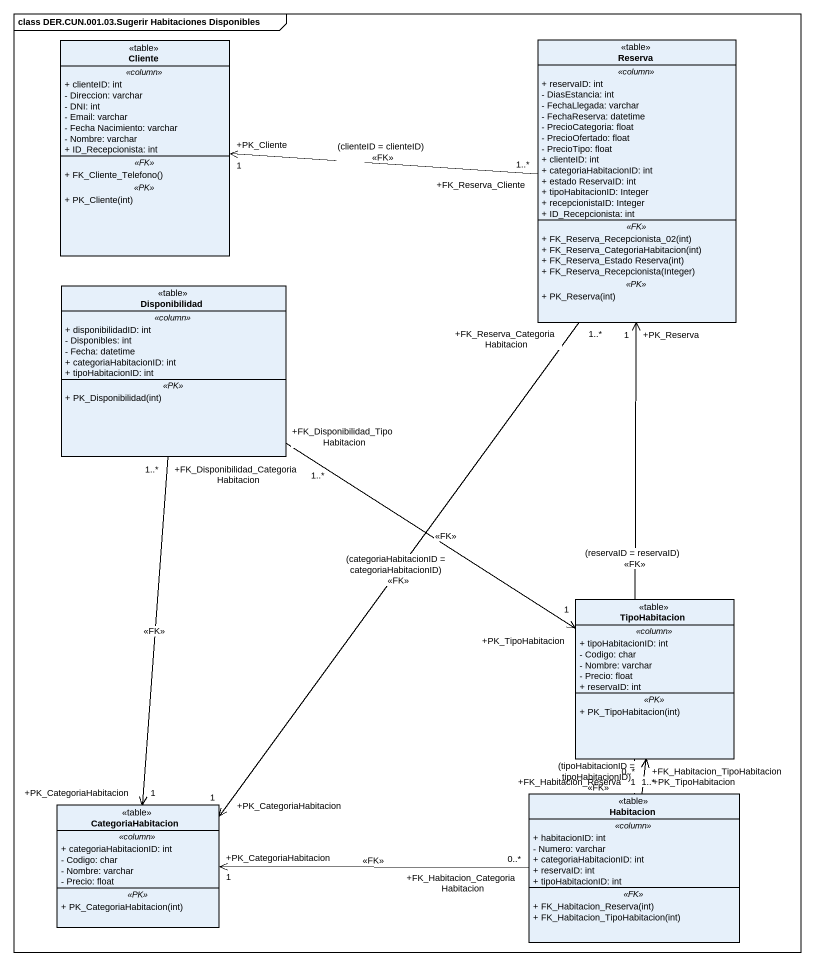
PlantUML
@startuml
mainframe class DER.CUN.001.03.Sugerir Habitaciones Disponibles
hide circle
hide empty members
skinparam classAttributeIconSize 0
class Cliente <<table>> {
  .. <<column>> ..
  + clienteID: int
  - Direccion: varchar
  - DNI: int
  - Email: varchar
  - Fecha Nacimiento: varchar
  - Nombre: varchar
  + ID_Recepcionista: int
  .. <<FK>> ..
  + FK_Cliente_Telefono()
  .. <<PK>> ..
  + PK_Cliente(int)
}
class Reserva <<table>> {
  .. <<column>> ..
  + reservaID: int
  - DiasEstancia: int
  - FechaLlegada: varchar
  - FechaReserva: datetime
  - PrecioCategoria: float
  - PrecioOfertado: float
  - PrecioTipo: float
  + clienteID: int
  + categoriaHabitacionID: int
  + estado ReservaID: int
  + tipoHabitacionID: Integer
  + recepcionistaID: Integer
  + ID_Recepcionista: int
  .. <<FK>> ..
  + FK_Reserva_Recepcionista_02(int)
  + FK_Reserva_CategoriaHabitacion(int)
  + FK_Reserva_Estado Reserva(int)
  + FK_Reserva_Recepcionista(Integer)
  .. <<PK>> ..
  + PK_Reserva(int)
}
class Disponibilidad <<table>> {
  .. <<column>> ..
  + disponibilidadID: int
  - Disponibles: int
  - Fecha: datetime
  + categoriaHabitacionID: int
  + tipoHabitacionID: int
  .. <<PK>> ..
  + PK_Disponibilidad(int)
}
class TipoHabitacion <<table>> {
  .. <<column>> ..
  + tipoHabitacionID: int
  - Codigo: char
  - Nombre: varchar
  - Precio: float
  + reservaID: int
  .. <<PK>> ..
  + PK_TipoHabitacion(int)
}
class CategoriaHabitacion <<table>> {
  .. <<column>> ..
  + categoriaHabitacionID: int
  - Codigo: char
  - Nombre: varchar
  - Precio: float
  .. <<PK>> ..
  + PK_CategoriaHabitacion(int)
}
class Habitacion <<table>> {
  .. <<column>> ..
  + habitacionID: int
  - Numero: varchar
  + categoriaHabitacionID: int
  + reservaID: int
  + tipoHabitacionID: int
  .. <<FK>> ..
  + FK_Habitacion_Reserva(int)
  + FK_Habitacion_TipoHabitacion(int)
}
Reserva "+FK_Reserva_Cliente\n1..*" -left-> "+PK_Cliente\n1" Cliente : (clienteID = clienteID)\n<<FK>>
Reserva "+FK_Reserva_CategoriaHabitacion\n1..*" --> "+PK_CategoriaHabitacion\n1" CategoriaHabitacion : (categoriaHabitacionID = categoriaHabitacionID)\n<<FK>>
Disponibilidad "+FK_Disponibilidad_TipoHabitacion\n1..*" --> "+PK_TipoHabitacion\n1" TipoHabitacion : <<FK>>
Disponibilidad "+FK_Disponibilidad_CategoriaHabitacion\n1..*" --> "+PK_CategoriaHabitacion\n1" CategoriaHabitacion : <<FK>>
Habitacion "+FK_Habitacion_Reserva\n1..*" -up-> "+PK_Reserva\n1" Reserva : (reservaID = reservaID)\n<<FK>>
Habitacion "+FK_Habitacion_TipoHabitacion\n0..*" -up-> "+PK_TipoHabitacion\n1" TipoHabitacion : (tipoHabitacionID = tipoHabitacionID)\n<<FK>>
Habitacion "+FK_Habitacion_CategoriaHabitacion\n0..*" -left-> "+PK_CategoriaHabitacion\n1" CategoriaHabitacion : <<FK>>
@enduml
